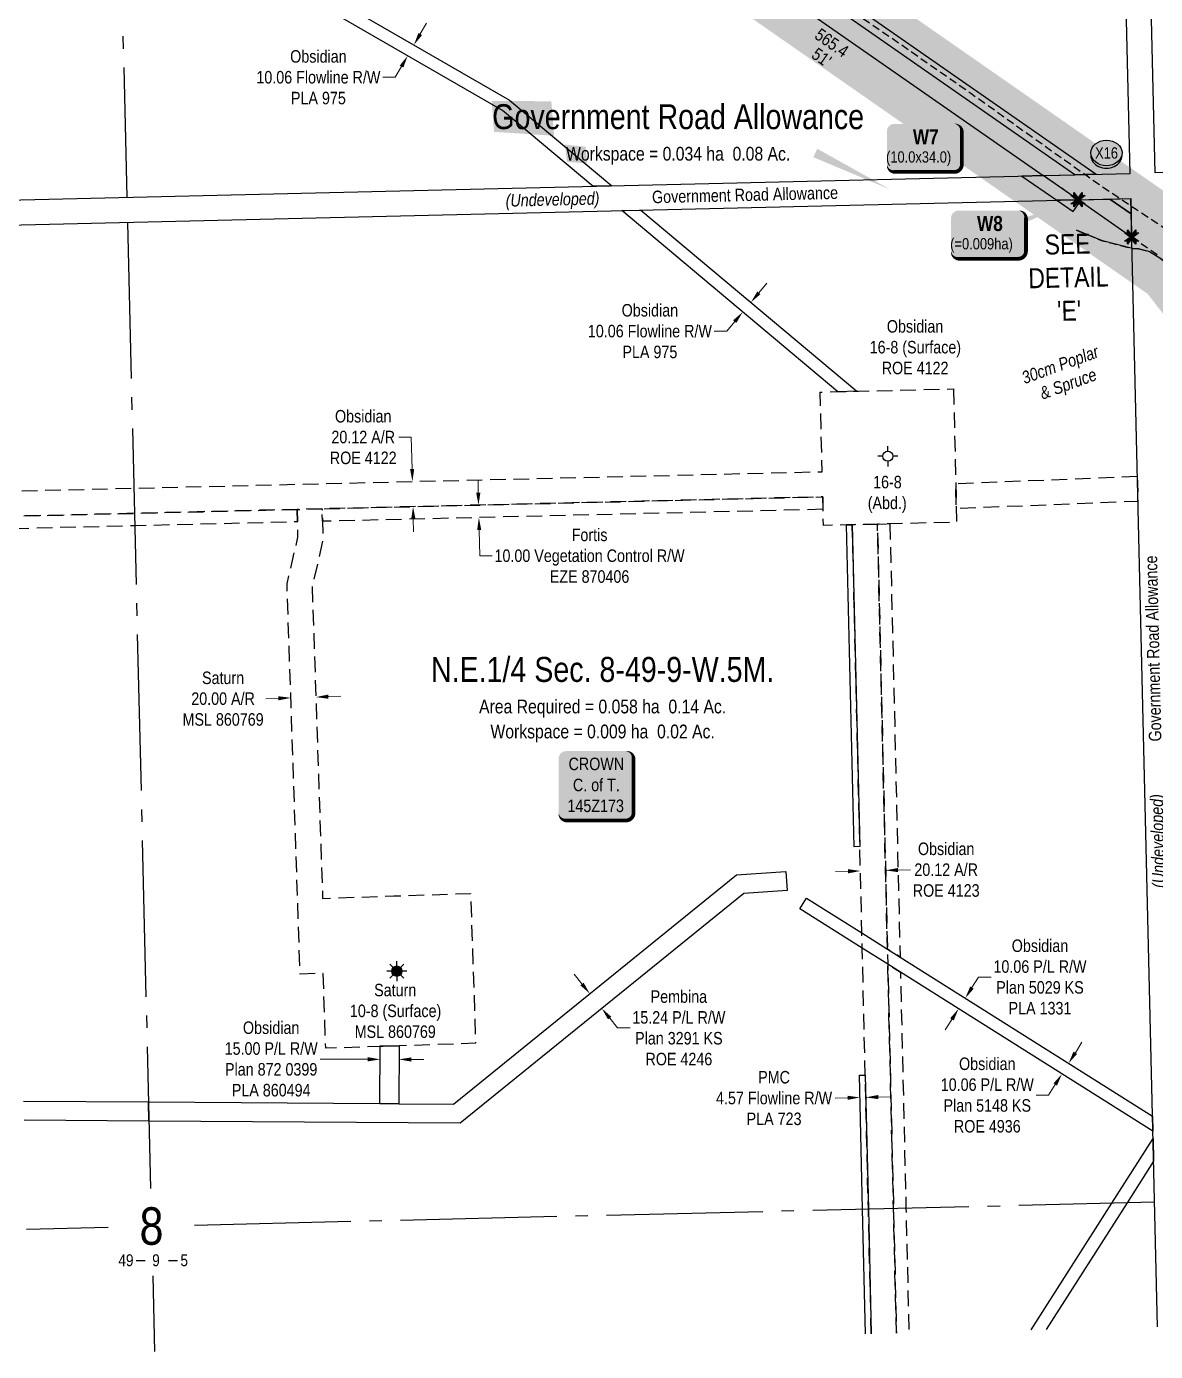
# Model space of a CAD drawing. Extents: x 610158 to 618425, y 5897307 to 5901062.
# Drawn here: x 614656 to 615560, y 5897377 to 5898438 of the extents above; entities that cross this region are included whole.
import ezdxf
from ezdxf.enums import TextEntityAlignment as Align

# ---------------------------------------------------------------- set-up
doc = ezdxf.new("R2010")
doc.units = 0
doc.header["$LTSCALE"] = 5
doc.header["$PDSIZE"] = 0.5
for name, pattern in [('foc-ACCESSROAD', [3.75, 2.5, -1.25]), ('foc-FLOWLINE', [3.75, 2.5, -1.25]), ('foc-QUARTERLINE', [33, 25, -3, 2, -3]), ('foc-TIELINE', [1.875, 1.25, -0.625]), ('foc-TOPO-ephemeral', [6.25, 3.125, -0.625, 0.625, -0.625, 0.625, -0.625]), ('foc-TRAV', [1.875, 1.25, -0.625]), ('UG_PIPE', [1.875, 1.25, -0.625])]:
    doc.linetypes.add(name, pattern=pattern)
doc.layers.get('Defpoints').update_dxf_attribs({"color": 9})
for name, color, linetype in [('10', 1, 'Continuous'), ('9', 3, 'Continuous'), ('AS-OWNER', 7, 'Continuous'), ('AS-PIPE-UG', 44, 'UG_PIPE'), ('AS-UNDERLAY-H', 141, 'Continuous'), ('C-AR', 13, 'foc-ACCESSROAD'), ('C-RW', 13, 'Continuous'), ('C-SYMBOL', 7, 'Continuous'), ('C-WS', 13, 'foc-ACCESSROAD'), ('DETAIL-T', 7, 'Continuous'), ('F-EZE', 190, 'foc-FLOWLINE'), ('F-RW', 190, 'Continuous'), ('F-WS', 190, 'foc-ACCESSROAD'), ('F-WS-S', 8, 'Continuous'), ('L-AREAREQUIRED', 7, 'Continuous'), ('L-AREAWORK', 5, 'Continuous'), ('L-BD1', 253, 'Continuous'), ('L-MON', 1, 'Continuous'), ('L-ROAD-T', 7, 'Continuous'), ('L-SEC', 7, 'Continuous'), ('L-SECLBL', 7, 'Continuous'), ('L-SECQ', 8, 'foc-QUARTERLINE'), ('P-BUFFER-H 30m', 51, 'Continuous'), ('P-CROSSINGS', 250, 'Continuous'), ('P-PROPOSED', 10, 'Continuous'), ('P-PROPOSED-H', 21, 'Continuous'), ('P-TEMP-BLOCKS', 250, 'Continuous'), ('P-TEMP-H', 41, 'Continuous'), ('P-TEMP_WORKSPACE', 46, 'Continuous'), ('P-TRAV', 4, 'foc-TRAV'), ('P-WORKAREA-COUNTY', 104, 'Continuous'), ('P-WORKAREA-COUNTY-H', 71, 'Continuous'), ('T-BUSH-T', 110, 'Continuous'), ('T-DRAW', 143, 'foc-TOPO-ephemeral'), ('WATERCOURSE', 146, 'foc-TIELINE')]:
    doc.layers.add(name, color=color, linetype=linetype)
for name, color, linetype, lineweight in [('C-AR-T', 13, 'Continuous', 9), ('C-FLOWLINE-T', 13, 'Continuous', 9), ('C-RW-T', 13, 'Continuous', 9), ('C-WS-T', 13, 'Continuous', 9), ('F-AR-T', 190, 'Continuous', 9), ('F-EZE-T', 190, 'Continuous', 9), ('F-RW-T', 190, 'Continuous', 9), ('F-WS-T', 190, 'Continuous', 9), ('T-TEXT', 48, 'Continuous', 18)]:
    doc.layers.add(name, color=color, linetype=linetype, lineweight=lineweight)
doc.styles.add('100L', font='ARIALN.TTF', dxfattribs={"height": 11})
doc.styles.add('175L', font='ARIALN.TTF', dxfattribs={"height": 20})
doc.styles.add('80', font='ARIALN.TTF', dxfattribs={"height": 10})
doc.styles.add('80CG', font='ARIALN.TTF', dxfattribs={"height": 10})
doc.styles.add('80L', font='ARIALN.TTF', dxfattribs={"height": 10})
doc.styles.add('80LS', font='ARIALNI.TTF', dxfattribs={"height": 10})
doc.styles.add('BOLD', font='ARIALNB.TTF')
doc.styles.add('Crossing', font='ARIALN.TTF', dxfattribs={"height": 10})
doc.styles.add('foc-LtypeFont', font='ARIALN.TTF', dxfattribs={"height": 7.35})
doc.styles.add('SIMPLEX', font='ARIALN.TTF')
doc.linetypes.add('foc-TOPO-flowdirection-NOLINE', pattern='A,0,[">",foc-LtypeFont,S=0.3,R=0,X=0,Y=-0.945],-20,[">",foc-LtypeFont,S=0.3,R=0,X=0,Y=-0.945],0', length=20)
doc.dimstyles.new('Compass 5 000', dxfattribs={"dimscale": 5, "dimtxt": 9, "dimasz": 2, "dimexe": 0.2, "dimexo": 0.0625, "dimgap": 0.5, "dimtad": 0, "dimtih": 1, "dimtoh": 1, "dimzin": 0, "dimdsep": 46, "dimtxsty": '80CG', "dimcen": 0.1, "dimse1": 1, "dimse2": 1, "dimclrd": 256, "dimclrt": 256, "dimaunit": 1, "dimadec": 4, "dimazin": 0, "dimtfac": 0.06, "dimtofl": 0, "dimtmove": 0, "dimatfit": 1, "dimfxl": 0.2, "dimtolj": 1, "dimtzin": 0, "dimlwd": -1, "dimarcsym": 0})

# ---------------------------------------------------------------- blocks, each defined once
blk = doc.blocks.new('L-SECLBL')
at = {"layer": '9', "color": 7}
for p, q in [((-5.1, -27.8), (-12.3, -27.8)), ((20.7, -27.8), (13.5, -27.8))]:
    blk.add_line(p, q, dxfattribs=at)
at = {"layer": '10', "color": 2, "style": 'SIMPLEX'}
blk.add_attdef('SEC', text='', height=30, dxfattribs=at).set_placement((0, 0), align=Align.MIDDLE)
at = {"layer": '10', "color": 5, "style": '80L'}
blk.add_attdef('TWP', text='', height=9.5, dxfattribs=at).set_placement((-14.4, -27.4), align=Align.MIDDLE_RIGHT)
blk.add_attdef('RGE', text='', height=9.5, dxfattribs=at).set_placement((3.6, -27.4), align=Align.MIDDLE_CENTER)
blk.add_attdef('MER', text='', height=9.5, dxfattribs=at).set_placement((23.2, -27.4), align=Align.MIDDLE_LEFT)
blk = doc.blocks.new('*D387')
at = {"layer": 'C-FLOWLINE-T', "transparency": 16777216}
for p, q in [((614970.9, 5898431.8), (614975.9, 5898440.4)), ((614950.9, 5898397.1), (614940.9, 5898397.1)), ((614955.9, 5898405.7), (614950.9, 5898397.1))]:
    blk.add_line(p, q, dxfattribs=at)
for points in [[(614969.5, 5898432.6), (614972.4, 5898430.9), (614965.9, 5898423.1)], [(614954.5, 5898406.5), (614957.4, 5898404.9), (614960.9, 5898414.4)]]:
    blk.add_solid(points, dxfattribs=at)
at = {"layer": 'Defpoints', "color": 0, "transparency": 16777216}
for p in [(614918.3, 5898439), (614923.3, 5898447.7), (614960.9, 5898414.4)]:
    blk.add_point(p, dxfattribs=at)
at = {"layer": 'C-FLOWLINE-T', "transparency": 16777216, "insert": (614889.4, 5898397.1), "char_height": 10, "attachment_point": 5, "style": '80CG'}
blk.add_mtext('\\A1;Obsidian\\P10.06 Flowline R/W\\PPLA 975', dxfattribs=at)
blk = doc.blocks.new('*D408')
at = {"layer": 'Defpoints', "color": 0, "transparency": 16777216}
for p in [(615061.1, 5898055.7), (615017.9, 5898044.7), (615061.4, 5898045.7)]:
    blk.add_point(p, dxfattribs=at)
at = {"layer": 'F-EZE-T', "transparency": 16777216}
for p, q in [((615017.4, 5898064.7), (615017.2, 5898074.7)), ((615018.1, 5898034.7), (615018.6, 5898014.1)), ((615018.6, 5898014.1), (615028.6, 5898014.1))]:
    blk.add_line(p, q, dxfattribs=at)
for points in [[(615019.1, 5898064.7), (615015.7, 5898064.7), (615017.6, 5898054.7)], [(615019.8, 5898034.7), (615016.5, 5898034.7), (615017.9, 5898044.7)]]:
    blk.add_solid(points, dxfattribs=at)
at = {"layer": 'F-EZE-T', "transparency": 16777216, "insert": (615106.5, 5898014.1), "char_height": 10, "attachment_point": 5, "style": '80CG'}
blk.add_mtext('\\A1;Fortis\\P10.00 Vegetation Control R/W\\PEZE 870406', dxfattribs=at)
blk = doc.blocks.new('*D419')
at = {"layer": 'Defpoints', "color": 0, "transparency": 16777216}
for p in [(614867.3, 5897901.5), (614867.4, 5897900.4), (614887.3, 5897902.2)]:
    blk.add_point(p, dxfattribs=at)
at = {"layer": 'F-AR-T', "transparency": 16777216}
for p, q in [((614857.4, 5897900), (614847.4, 5897899.7)), ((614897.4, 5897901.4), (614907.4, 5897901.7))]:
    blk.add_line(p, q, dxfattribs=at)
for points in [[(614857.3, 5897901.7), (614857.4, 5897898.4), (614867.4, 5897900.4)], [(614897.3, 5897903), (614897.4, 5897899.7), (614887.4, 5897901)]]:
    blk.add_solid(points, dxfattribs=at)
at = {"layer": 'F-AR-T', "transparency": 16777216, "insert": (614813.1, 5897899.7), "char_height": 10, "attachment_point": 5, "style": '80CG'}
blk.add_mtext('\\A1;Saturn\\P20.00 A/R\\PMSL 860769', dxfattribs=at)
blk = doc.blocks.new('*D422')
at = {"layer": 'Defpoints', "color": 0, "transparency": 16777216}
for p in [(615323, 5897580.5), (615323, 5897580.2), (615327.6, 5897580.3)]:
    blk.add_point(p, dxfattribs=at)
at = {"layer": 'F-RW-T', "transparency": 16777216}
for p, q in [((615313, 5897580.3), (615303, 5897580)), ((615337.6, 5897580.8), (615347.6, 5897581.1))]:
    blk.add_line(p, q, dxfattribs=at)
for points in [[(615313, 5897581.9), (615313.1, 5897578.6), (615323, 5897580.5)], [(615337.6, 5897582.5), (615337.6, 5897579.2), (615327.6, 5897580.6)]]:
    blk.add_solid(points, dxfattribs=at)
at = {"layer": 'F-RW-T', "transparency": 16777216, "insert": (615254.2, 5897580), "char_height": 10, "attachment_point": 5, "style": '80CG'}
blk.add_mtext('\\A1;PMC\\P4.57 Flowline R/W\\PPLA 723', dxfattribs=at)
blk = doc.blocks.new('*D424')
at = {"layer": 'C-RW-T', "transparency": 16777216}
for p, q in [((615412.6, 5897668.5), (615418, 5897676.9)), ((615418, 5897676.9), (615428, 5897676.9)), ((615396.6, 5897643), (615391.3, 5897634.6))]:
    blk.add_line(p, q, dxfattribs=at)
for points in [[(615411.2, 5897669.3), (615414.1, 5897667.6), (615407.3, 5897660)], [(615395.2, 5897643.9), (615398, 5897642.1), (615401.9, 5897651.5)]]:
    blk.add_solid(points, dxfattribs=at)
at = {"layer": 'Defpoints', "color": 0, "transparency": 16777216}
for p in [(615405.5, 5897661.1), (615407.3, 5897660), (615400.2, 5897652.6)]:
    blk.add_point(p, dxfattribs=at)
at = {"layer": 'C-RW-T', "transparency": 16777216, "insert": (615467.1, 5897676.9), "char_height": 10, "attachment_point": 5, "style": '80CG'}
blk.add_mtext('\\A1;Obsidian\\P10.06 P/L R/W\\PPlan 5029 KS\\PPLA 1331', dxfattribs=at)
blk = doc.blocks.new('*D425')
at = {"layer": 'C-FLOWLINE-T', "transparency": 16777216}
for p, q in [((615242, 5898224.6), (615248.5, 5898232.2)), ((615222.7, 5898201.6), (615216.3, 5898193.9)), ((615216.3, 5898193.9), (615206.3, 5898193.9))]:
    blk.add_line(p, q, dxfattribs=at)
for points in [[(615240.8, 5898225.7), (615243.3, 5898223.5), (615235.6, 5898216.9)], [(615221.4, 5898202.6), (615224, 5898200.5), (615229.1, 5898209.2)]]:
    blk.add_solid(points, dxfattribs=at)
at = {"layer": 'Defpoints', "color": 0, "transparency": 16777216}
for p in [(615229.1, 5898209.2), (615248.3, 5898206.3), (615241.9, 5898198.5)]:
    blk.add_point(p, dxfattribs=at)
at = {"layer": 'C-FLOWLINE-T', "transparency": 16777216, "insert": (615154.8, 5898193.9), "char_height": 10, "attachment_point": 5, "style": '80CG'}
blk.add_mtext('\\A1;Obsidian\\P10.06 Flowline R/W\\PPLA 975', dxfattribs=at)
blk = doc.blocks.new('*D437')
at = {"layer": 'C-RW-T', "transparency": 16777216}
for p, q in [((614928.9, 5897611.1), (614890.7, 5897611.3)), ((614963.9, 5897610.9), (614973.9, 5897610.9))]:
    blk.add_line(p, q, dxfattribs=at)
for points in [[(614928.9, 5897612.8), (614928.9, 5897609.4), (614938.9, 5897611)], [(614963.9, 5897612.6), (614963.9, 5897609.2), (614953.9, 5897611)]]:
    blk.add_solid(points, dxfattribs=at)
at = {"layer": 'Defpoints', "color": 0, "transparency": 16777216}
for p in [(614938.9, 5897611), (614938.8, 5897603.6), (614953.8, 5897603.5)]:
    blk.add_point(p, dxfattribs=at)
at = {"layer": 'C-RW-T', "transparency": 16777216, "insert": (614851.6, 5897611.3), "char_height": 10, "attachment_point": 5, "style": '80CG'}
blk.add_mtext('\\A1;Obsidian\\P15.00 P/L R/W\\PPlan 872 0399\\PPLA 860494', dxfattribs=at)
blk = doc.blocks.new('*D442')
at = {"layer": 'C-AR-T', "transparency": 16777216}
for p, q in [((614963.8, 5898109.1), (614953.8, 5898109.1)), ((614964.4, 5898083.6), (614963.8, 5898109.1)), ((614965.4, 5898043.4), (614965.6, 5898033.4))]:
    blk.add_line(p, q, dxfattribs=at)
for points in [[(614966.1, 5898083.6), (614962.8, 5898083.5), (614964.7, 5898073.6)], [(614967.1, 5898043.5), (614963.7, 5898043.4), (614965.2, 5898053.4)]]:
    blk.add_solid(points, dxfattribs=at)
at = {"layer": 'Defpoints', "color": 0, "transparency": 16777216}
for p in [(614962.3, 5898073.5), (614964.7, 5898073.6), (614962.8, 5898053.4)]:
    blk.add_point(p, dxfattribs=at)
at = {"layer": 'C-AR-T', "transparency": 16777216, "insert": (614925.3, 5898109.1), "char_height": 10, "attachment_point": 5, "style": '80CG'}
blk.add_mtext('\\A1;Obsidian\\P20.12 A/R\\PROE 4122', dxfattribs=at)
blk = doc.blocks.new('*D443')
at = {"layer": 'C-AR-T', "transparency": 16777216}
for p, q in [((615313.4, 5897761.6), (615303.4, 5897761.4)), ((615353.5, 5897762.5), (615363.5, 5897762.8))]:
    blk.add_line(p, q, dxfattribs=at)
for points in [[(615313.3, 5897763.3), (615313.4, 5897759.9), (615323.4, 5897761.8)], [(615353.4, 5897764.2), (615353.5, 5897760.9), (615343.5, 5897762.3)]]:
    blk.add_solid(points, dxfattribs=at)
at = {"layer": 'Defpoints', "color": 0, "transparency": 16777216}
for p in [(615343.5, 5897762.3), (615323.5, 5897757.1), (615343.6, 5897757.5)]:
    blk.add_point(p, dxfattribs=at)
at = {"layer": 'C-AR-T', "transparency": 16777216, "insert": (615392, 5897762.8), "char_height": 10, "attachment_point": 5, "style": '80CG'}
blk.add_mtext('\\A1;Obsidian\\P20.12 A/R\\PROE 4123', dxfattribs=at)
blk = doc.blocks.new('*D444')
at = {"layer": 'Defpoints', "color": 0, "transparency": 16777216}
for p in [(615111.6, 5897667.6), (615121.2, 5897655.7), (615116.3, 5897651.8)]:
    blk.add_point(p, dxfattribs=at)
at = {"layer": 'F-RW-T', "transparency": 16777216}
for p, q in [((615100.4, 5897671.4), (615094.1, 5897679.2)), ((615122.6, 5897644), (615128.9, 5897636.2)), ((615128.9, 5897636.2), (615138.9, 5897636.2))]:
    blk.add_line(p, q, dxfattribs=at)
for points in [[(615101.7, 5897672.4), (615099.1, 5897670.3), (615106.7, 5897663.6)], [(615123.9, 5897645.1), (615121.3, 5897643), (615116.3, 5897651.8)]]:
    blk.add_solid(points, dxfattribs=at)
at = {"layer": 'F-RW-T', "transparency": 16777216, "insert": (615178, 5897636.2), "char_height": 10, "attachment_point": 5, "style": '80CG'}
blk.add_mtext('\\A1;Pembina\\P15.24 P/L R/W\\PPlan 3291 KS\\PROE 4246', dxfattribs=at)
blk = doc.blocks.new('*D447')
at = {"layer": 'C-RW-T', "transparency": 16777216}
for p, q in [((615495.4, 5897616.3), (615500.7, 5897624.8)), ((615479.3, 5897590.9), (615474, 5897582.4)), ((615474, 5897582.4), (615464, 5897582.4))]:
    blk.add_line(p, q, dxfattribs=at)
for points in [[(615493.9, 5897617.2), (615496.8, 5897615.4), (615490, 5897607.8)], [(615477.9, 5897591.8), (615480.7, 5897590), (615484.7, 5897599.3)]]:
    blk.add_solid(points, dxfattribs=at)
at = {"layer": 'Defpoints', "color": 0, "transparency": 16777216}
for p in [(615489.4, 5897608.3), (615484, 5897599.8), (615484.7, 5897599.3)]:
    blk.add_point(p, dxfattribs=at)
at = {"layer": 'C-RW-T', "transparency": 16777216, "insert": (615424.9, 5897582.4), "char_height": 10, "attachment_point": 5, "style": '80CG'}
blk.add_mtext('\\A1;Obsidian\\P10.06 P/L R/W\\PPlan 5148 KS\\PROE 4936', dxfattribs=at)
blk = doc.blocks.new('GAS')
h = blk.add_hatch(color=255)
h.dxf.hatch_style = 1
edge = h.paths.add_edge_path()
edge.add_arc((0, 0), 0.9, 0, 360)
for p, q in [((-0.81, 0), (-1.62, 0)), ((-0.57, 0.57), (-1.14, 1.14)), ((0, 0.81), (0, 1.62)), ((0.57, 0.57), (1.14, 1.14)), ((1.62, 0), (0.81, 0)), ((-0.57, -0.57), (-1.14, -1.14)), ((0, -0.81), (0, -1.62)), ((1.14, -1.14), (0.57, -0.57))]:
    blk.add_line(p, q)
blk.add_circle((0, 0), 0.8)
blk = doc.blocks.new('GABD')
for p, q in [((-0.81, 0), (-1.62, 0)), ((0, 0.81), (0, 1.62)), ((1.62, 0), (0.81, 0)), ((0, -0.81), (0, -1.62))]:
    blk.add_line(p, q)
blk.add_circle((0, 0), 0.8)
blk = doc.blocks.new('TEMP')
h = blk.add_hatch(color=255)
h.dxf.hatch_style = 1
h.paths.add_polyline_path([(0, 0.25), (-0.67, 1.15), (-0.67, 0.67), (-1.15, 0.67), (-0.25, 0), (-1.15, -0.67), (-0.67, -0.67), (-0.67, -1.15), (0, -0.25), (0.67, -1.15), (0.67, -0.67), (1.15, -0.67), (0.25, 0), (1.15, 0.67), (0.67, 0.67), (0.67, 1.15)])
h.paths.add_polyline_path([(0.57, 0.85), (0.57, 0.57), (0.85, 0.57), (0.08, 0), (0.85, -0.57), (0.57, -0.57), (0.57, -0.85), (0, -0.08), (-0.57, -0.85), (-0.57, -0.57), (-0.85, -0.57), (-0.08, 0), (-0.85, 0.57), (-0.57, 0.57), (-0.57, 0.85), (0, 0.08)], flags=16)
h = blk.add_hatch(color=1)
h.dxf.hatch_style = 1
h.paths.add_polyline_path([(0, 0.08), (-0.57, 0.85), (-0.57, 0.57), (-0.85, 0.57), (-0.08, 0), (-0.85, -0.57), (-0.57, -0.57), (-0.57, -0.85), (0, -0.08), (0.57, -0.85), (0.57, -0.57), (0.85, -0.57), (0.08, 0), (0.85, 0.57), (0.57, 0.57), (0.57, 0.85)])
at = {"color": 1}
for p, q in [((-0.08, 0), (0.08, 0)), ((0, 0.08), (0, -0.08))]:
    blk.add_line(p, q, dxfattribs=at)
at = {"color": 255, "flags": 128}
blk.add_lwpolyline([(-0.25, 0), (-1.15, 0.67), (-0.67, 0.67), (-0.67, 1.15), (0, 0.25), (0.67, 1.15), (0.67, 0.67), (1.15, 0.67), (0.25, 0), (1.15, -0.67), (0.67, -0.67), (0.67, -1.15), (0, -0.25), (-0.67, -1.15), (-0.67, -0.67), (-1.15, -0.67)], close=True, dxfattribs=at)
at = {"color": 1, "flags": 128}
blk.add_lwpolyline([(-0.08, 0), (-0.85, 0.57), (-0.57, 0.57), (-0.57, 0.85), (0, 0.08), (0.57, 0.85), (0.57, 0.57), (0.85, 0.57), (0.08, 0), (0.85, -0.57), (0.57, -0.57), (0.57, -0.85), (0, -0.08), (-0.57, -0.85), (-0.57, -0.57), (-0.85, -0.57)], close=True, dxfattribs=at)
blk = doc.blocks.new('*U515')
h = blk.add_hatch(color=71)
edge = h.paths.add_edge_path()
edge.add_line((-24, -20), (24, -20))
edge.add_arc((24, -14), 6, 270, 360)
edge.add_line((30, -14), (30, 12.5))
edge.add_arc((24, 12.5), 6, 0, 90)
edge.add_line((24, 18.5), (-24, 18.5))
edge.add_arc((-24, 12.5), 6, 90, 180)
edge.add_line((-30, 12.5), (-30, -14))
edge.add_arc((-24, -14), 6, 180, 270)
at = {"color": 250, "flags": 128}
blk.add_lwpolyline([(-24, -20, 3, 3, 0), (24, -20, 3, 3, 0.414214), (30, -14, 3, 3, 0), (30, 12.5, 3, 0, 0.414214), (24, 18.5, 0, 0, 0), (-24, 18.5, 0, 0, 0.414214), (-30, 12.5, 0, 0, 0), (-30, -14, 0, 3, 0.414214)], format="xyseb", close=True, dxfattribs=at)
at = {"flags": 128}
blk.add_lwpolyline([(85.7, -24.4, 0, 7.5, 0), (0, 0, 0, 0, 0)], format="xyseb", dxfattribs=at)
at = {"color": 250}
for tag, p, height, style in [('TEMP_AREA_W1_001', (-9.2, 2.2), 12, 'BOLD'), ('ENTER_TEXT_001', (-30.7, -12.5), 9, '80')]:
    blk.add_attdef(tag, p, '', height=height, dxfattribs=dict(at, style=style))
blk = doc.blocks.new('*U536')
at = {"true_color": 0xff8aff}
h = blk.add_hatch(color=211, dxfattribs=at)
edge = h.paths.add_edge_path()
edge.add_line((-24, -20), (24, -20))
edge.add_arc((24, -14), 6, 270, 360)
edge.add_line((30, -14), (30, 12.5))
edge.add_arc((24, 12.5), 6, 0, 90)
edge.add_line((24, 18.5), (-24, 18.5))
edge.add_arc((-24, 12.5), 6, 90, 180)
edge.add_line((-30, 12.5), (-30, -14))
edge.add_arc((-24, -14), 6, 180, 270)
at = {"flags": 128}
blk.add_lwpolyline([(61.4, 23.1, 0, 7.5, 0), (0, 0, 0, 0, 0)], format="xyseb", dxfattribs=at)
at = {"color": 250, "flags": 128}
blk.add_lwpolyline([(-24, -20, 3, 3, 0), (24, -20, 3, 3, 0.414214), (30, -14, 3, 3, 0), (30, 12.5, 3, 0, 0.414214), (24, 18.5, 0, 0, 0), (-24, 18.5, 0, 0, 0.414214), (-30, 12.5, 0, 0, 0), (-30, -14, 0, 3, 0.414214)], format="xyseb", close=True, dxfattribs=at)
at = {"color": 250}
for tag, p, height, style in [('TEMP_AREA_W1_001', (-9.2, 2.2), 12, 'BOLD'), ('ENTER_TEXT_001', (-30.7, -12.5), 9, '80')]:
    blk.add_attdef(tag, p, '', height=height, dxfattribs=dict(at, style=style))
blk = doc.blocks.new('xing2')
h = blk.add_hatch(color=50)
h.dxf.hatch_style = 1
edge = h.paths.add_edge_path()
edge.add_ellipse((0, 0), major_axis=(-12.5, 0), ratio=0.816297, start_angle=0, end_angle=360)
h = blk.add_hatch(color=250)
h.dxf.hatch_style = 1
edge = h.paths.add_edge_path()
edge.add_ellipse((0, -2), major_axis=(-12.5, 0), ratio=0.816297, start_angle=0, end_angle=180)
edge.add_line((12.5, -2), (12.5, 0))
edge.add_ellipse((0, 0), major_axis=(-12.5, 0), ratio=0.816297, start_angle=0, end_angle=180, ccw=False)
edge.add_line((-12.5, 0), (-12.5, -2))
at = {"color": 250}
blk.add_ellipse((0, 0), major_axis=(-12.5, 0), ratio=0.816297, dxfattribs=at)
blk.add_ellipse((0, -2), major_axis=(-12.5, 0), ratio=0.816297, start_param=0, end_param=3.141593, dxfattribs=at)
at = {"color": 250, "style": 'Crossing'}
blk.add_attdef('CROSSING', text='', height=9, dxfattribs=at).set_placement((0.1, 0), align=Align.MIDDLE_CENTER)
at = {"color": 250, "style": 'Crossing', "flags": 1}
for tag, p in [('OWNER', (0.1, -12.5)), ('DESCRIPTION', (0.1, -25.8)), ('LOCATION', (0.1, -39.3)), ('DWG_REF', (0.1, -52.8))]:
    blk.add_attdef(tag, text='', height=9, dxfattribs=at).set_placement(p, align=Align.MIDDLE_CENTER)
blk = doc.blocks.new('*U405')
h = blk.add_hatch(color=255)
edge = h.paths.add_edge_path()
edge.add_line((-24, -28.5), (24, -28.5))
edge.add_arc((24, -22.5), 6, 270, 360)
edge.add_line((30, -22.5), (30, 21))
edge.add_arc((24, 21), 6, 0, 90)
edge.add_line((24, 27), (-24, 27))
edge.add_arc((-24, 21), 6, 90, 180)
edge.add_line((-30, 21), (-30, -22.5))
edge.add_arc((-24, -22.5), 6, 180, 270)
at = {"color": 14, "flags": 128}
blk.add_lwpolyline([(-24, -28.5, 3, 3, 0), (24, -28.5, 3, 3, 0.414214), (30, -22.5, 3, 3, 0), (30, 21, 3, 0, 0.414214), (24, 27, 0, 0, 0), (-24, 27, 0, 0, 0.414214), (-30, 21, 0, 0, 0), (-30, -22.5, 0, 3, 0.414214)], format="xyseb", close=True, dxfattribs=at)
blk.add_lwpolyline([(-22.6, -10.7, 0, 7.5, 0), (0, 0, 0, 0, 0)], format="xyseb", dxfattribs=at)
at = {"color": 14, "style": '80'}
blk.add_attdef('ENTER_TEXT_001', (-26.8, -4.9), '', height=10, dxfattribs=at)

msp = doc.modelspace()

# ---------------------------------------------------------------- hatches: boundary and pattern name
at = {"layer": 'AS-UNDERLAY-H'}
h = msp.add_hatch(color=256, dxfattribs=at)
h.dxf.hatch_style = 1
h.paths.add_polyline_path([(615028.171, 5898378.15), (615075.899, 5898377.964), (615078.128, 5898350.303), (615030.028, 5898353.459)])
h = msp.add_hatch(color=256, dxfattribs=at)
h.dxf.hatch_style = 1
h.paths.add_polyline_path([(615086.761, 5898343.271), (615103.309, 5898341.514), (615104.57, 5898328.283), (615088.406, 5898329.386)])
at = {"layer": 'P-BUFFER-H 30m'}
h = msp.add_hatch(color=256, dxfattribs=at)
h.dxf.hatch_style = 1
edge = h.paths.add_edge_path()
edge.add_line((615913.713, 5898137.599), (615867.457, 5898135.745))
edge.add_line((615867.457, 5898135.745), (615666.44, 5898200.005))
edge.add_line((615666.44, 5898200.005), (615608.487, 5898275.014))
edge.add_arc((615584.756, 5898256.679), 29.989, 37.689691, 55.182579)
edge.add_line((615601.879, 5898281.299), (615577.588, 5898298.193))
edge.add_line((615577.588, 5898298.193), (615557.134, 5898312.418))
edge.add_line((615557.134, 5898312.418), (615540.072, 5898324.284))
edge.add_line((615540.072, 5898324.284), (615512.151, 5898343.727))
edge.add_line((615512.151, 5898343.727), (615058.614, 5898659.543))
edge.add_line((615058.614, 5898659.543), (614688.634, 5898917.176))
edge.add_arc((614671.497, 5898892.566), 29.989, 55.1489, 57.0489)
edge.add_line((614687.808, 5898917.731), (614658.072, 5898937.005))
edge.add_arc((614641.761, 5898911.841), 29.989, 57.0489, 74.215427)
edge.add_line((614649.918, 5898940.699), (614580.511, 5898960.319))
edge.add_arc((614572.354, 5898931.461), 29.989, 74.215427, 135.220277)
edge.add_line((614551.067, 5898952.584), (614517.111, 5898918.366))
edge.add_line((614517.111, 5898918.366), (613916.376, 5898903.684))
edge.add_line((613916.376, 5898903.684), (613896.273, 5898903.193))
edge.add_line((613896.273, 5898903.193), (613885.042, 5898902.918))
edge.add_line((613885.042, 5898902.918), (613880.152, 5899087.564))
edge.add_arc((613850.174, 5899086.77), 29.989, 1.516952, 91.760143)
edge.add_line((613849.253, 5899116.745), (613820.647, 5899115.866))
edge.add_line((613820.647, 5899115.866), (613818.397, 5899204.514))
edge.add_arc((613788.417, 5899203.753), 29.989, 1.454001, 91.52732)
edge.add_line((613787.618, 5899233.731), (613772.629, 5899233.331))
edge.add_arc((613773.428, 5899203.353), 29.989, 91.52732, 181.453997)
edge.add_line((613743.449, 5899202.592), (613746.846, 5899068.754))
edge.add_arc((613776.825, 5899069.515), 29.989, 181.453997, 271.760143)
edge.add_line((613777.747, 5899039.54), (613806.401, 5899040.421))
edge.add_line((613806.401, 5899040.421), (613811.148, 5898861.054))
edge.add_arc((613841.126, 5898861.848), 29.989, 181.515887, 271.400065)
edge.add_line((613841.859, 5898831.868), (613897.976, 5898833.239))
edge.add_line((613897.976, 5898833.239), (613918.079, 5898833.731))
edge.add_line((613918.079, 5898833.731), (614542.115, 5898848.983))
edge.add_arc((614541.382, 5898878.962), 29.989, 271.400065, 315.220277)
edge.add_line((614562.669, 5898857.839), (614585.618, 5898880.965))
edge.add_line((614585.618, 5898880.965), (614622.991, 5898870.401))
edge.add_line((614622.991, 5898870.401), (614646.404, 5898855.225))
edge.add_line((614646.404, 5898855.225), (615015.772, 5898598.018))
edge.add_line((615015.772, 5898598.018), (615452.501, 5898293.906))
edge.add_line((615452.501, 5898293.906), (615480.408, 5898274.458))
edge.add_line((615480.408, 5898274.458), (615523.332, 5898244.606))
edge.add_line((615523.332, 5898244.606), (615543.786, 5898230.381))
edge.add_line((615543.786, 5898230.381), (615553.391, 5898223.701))
edge.add_line((615553.391, 5898223.701), (615615.673, 5898143.087))
edge.add_arc((615639.404, 5898161.422), 29.989, 217.689691, 252.272295)
edge.add_line((615630.273, 5898132.857), (615852.192, 5898061.915))
edge.add_arc((615861.323, 5898090.48), 29.989, 252.272295, 272.294891)
edge.add_line((615862.524, 5898060.515), (615906.282, 5898062.269))
edge.add_arc((615905.081, 5898092.233), 29.989, 272.294891, 327.445132)
edge.add_line((615930.358, 5898076.096), (615940.19, 5898091.497))
edge.add_arc((615914.913, 5898107.634), 29.989, 327.445132, 452.294891)
at = {"layer": 'P-PROPOSED-H'}
h = msp.add_hatch(color=256, dxfattribs=at)
h.dxf.hatch_style = 1
h.paths.add_polyline_path([(614635.504, 5898898.027), (614663.132, 5898880.119), (615032.909, 5898622.628), (615469.638, 5898318.516), (615495.014, 5898319.117), (615041.478, 5898634.933), (614671.497, 5898892.566), (614641.761, 5898911.841), (614572.354, 5898931.461), (614529.902, 5898888.681), (613917.109, 5898873.704), (613917.346, 5898863.711), (614541.382, 5898878.962), (614576.775, 5898914.629)])
h = msp.add_hatch(color=256, dxfattribs=at)
h.dxf.hatch_style = 1
h.paths.add_polyline_path([(615497.554, 5898299.062), (615522.95, 5898299.664), (615540.011, 5898287.798), (615540.454, 5898269.226)])
at = {"layer": 'P-TEMP-H'}
h = msp.add_hatch(color=256, dxfattribs=at)
h.dxf.hatch_style = 1
h.paths.add_polyline_path([(615480.654, 5898298.662), (615493.637, 5898289.614), (615499.351, 5898297.812), (615497.554, 5898299.062)])
at = {"layer": 'P-WORKAREA-COUNTY-H'}
h = msp.add_hatch(color=256, dxfattribs=at)
h.dxf.hatch_style = 1
h.paths.add_polyline_path([(615497.554, 5898299.062), (615469.617, 5898318.515), (615452.7, 5898318.114), (615480.654, 5898298.662)])

# ---------------------------------------------------------------- linework, layer by layer
at = {"layer": 'AS-PIPE-UG', "flags": 128}
msp.add_lwpolyline([(614870.813, 5898759.146), (614883.307, 5898750.651), (614910.887, 5898731.347), (614933.406, 5898716.08), (614958.188, 5898698.105), (615002.408, 5898667.11), (615038.745, 5898642.922), (615061.803, 5898626.521), (615119.597, 5898586.426), (615151.285, 5898564.153), (615151.279, 5898564.174), (615206.777, 5898526.651), (615263.679, 5898486.832), (615316.535, 5898450.391), (615356.437, 5898422.997), (615411.748, 5898384.407), (615486.688, 5898330.977), (615515.299, 5898310.791), (615544.825, 5898290.994), (615568.673, 5898275.318), (615584.062, 5898263.21), (615598.617, 5898250.621), (615606.84, 5898241.875), (615615.299, 5898228.944), (615623.72, 5898215.602), (615624.711, 5898210.939), (615633.505, 5898201.07), (615641.505, 5898190.509), (615654.854, 5898176.68), (615667.008, 5898170.117), (615674.21, 5898167.545), (615674.258, 5898167.611), (615689.448, 5898163.705), (615729.458, 5898152.398), (615756.884, 5898143.829), (615782.682, 5898135.111), (615819.794, 5898123.008), (615853.52, 5898112.133), (615873.842, 5898105.384), (615887.595, 5898100.893), (615899.528, 5898097.04), (615899.542, 5898097.012), (615903.496, 5898094.048), (615906.831, 5898091.617), (615909.485, 5898091.143)], dxfattribs=at)
at = {"layer": 'C-AR', "flags": 128}
msp.add_lwpolyline([(615545.018, 5898077.77), (615545.497, 5898057.66), (615400.146, 5898051.825), (615399.674, 5898071.935)], close=True, dxfattribs=at)
msp.add_lwpolyline([(615332.031, 5897391.347), (615329.692, 5897491.196), (615327.18, 5897598.414), (615324.797, 5897700.139), (615324.514, 5897712.202), (615322.895, 5897781.347), (615316.859, 5898038.976), (615336.985, 5898039.447), (615343.021, 5897781.818), (615344.953, 5897699.314), (615345.236, 5897687.252), (615347.306, 5897598.886), (615349.817, 5897491.691), (615352.156, 5897391.845)], dxfattribs=at)
at = {"layer": 'C-RW'}
for points in [[(614061.446, 5899188.388), (614076.309, 5899182.569), (614090.288, 5899177.097), (614142.229, 5899156.767), (614300.576, 5899094.778), (614496.082, 5899018.253), (614677.107, 5898900.914), (615047.224, 5898643.186), (615512.033, 5898319.52), (615495.014, 5898319.117), (615041.478, 5898634.933), (614671.497, 5898892.566), (614491.493, 5899009.244), (614274.622, 5899094.134), (614086.221, 5899167.885), (614072.243, 5899173.356), (614035.494, 5899187.742)], [(615459.934, 5897394.507), (615524.737, 5897496.001), (615557.656, 5897547.558), (615558.085, 5897529.545), (615536.857, 5897496.3), (615472.057, 5897394.807)]]:
    msp.add_lwpolyline(points, dxfattribs=at)
for points in [[(615124.23, 5898310.332), (615109.003, 5898309.971), (615036.722, 5898370.621), (614876.643, 5898463.011), (614775.162, 5898583.913), (614727.454, 5898624.898), (614677.608, 5898667.719), (614485.096, 5898833.1), (614477.426, 5898839.689), (614472.438, 5898843.975), (614487.649, 5898844.347), (614492.505, 5898840.172), (614674.318, 5898683.871), (614685.992, 5898673.835), (614727.128, 5898638.473), (614781.718, 5898591.545), (614883.209, 5898470.838), (614886.051, 5898469.198), (614902.467, 5898459.723), (615042.514, 5898378.896), (615124.23, 5898310.332)], [(615305.13, 5898145.471), (615132.336, 5898290.409), (615147.562, 5898290.77), (615320.361, 5898145.828)], [(615522.95, 5898299.664), (615539.719, 5898300.061), (615540.011, 5898287.798)], [(615557.229, 5897565.466), (615557.517, 5897553.411), (615355.394, 5897680.847), (615345.236, 5897687.252), (615324.797, 5897700.139), (615274.836, 5897731.64), (615280.195, 5897740.148), (615324.514, 5897712.202), (615344.953, 5897699.314), (615355.111, 5897692.909), (615557.229, 5897565.466)], [(614953.943, 5897621.816), (614953.687, 5897575.514), (614938.693, 5897575.619), (614938.944, 5897621.313), (614938.948, 5897621.898), (614953.943, 5897621.816)]]:
    msp.add_lwpolyline(points, close=True, dxfattribs=at)
at = {"layer": 'C-WS', "flags": 128}
msp.add_lwpolyline([(615397.9, 5898147.644), (615400.401, 5898040.934), (615346.988, 5898039.681), (615336.985, 5898039.447), (615316.859, 5898038.976), (615312.288, 5898038.869), (615293.69, 5898038.434), (615293.389, 5898051.297), (615293.154, 5898061.299), (614892.317, 5898051.698), (614872.311, 5898051.219), (614742.095, 5898048.103), (614594.899, 5898044.577), (614594.418, 5898064.702), (614741.612, 5898068.228), (615292.683, 5898081.426), (615291.19, 5898145.145), (615306.443, 5898145.501), (615321.679, 5898145.859), (615397.9, 5898147.644)], close=True, dxfattribs=at)
at = {"layer": 'F-EZE', "flags": 128}
for points in [[(615293.389, 5898051.297), (614892.653, 5898041.7), (614892.317, 5898051.699), (615293.155, 5898061.3), (615293.389, 5898051.297)], [(614872.311, 5898051.22), (614872.601, 5898041.22), (614742.335, 5898038.1), (614595.187, 5898034.576), (614594.899, 5898044.577), (614742.095, 5898048.103), (614872.311, 5898051.22)], [(615346.988, 5898039.682), (615353.024, 5897782.053), (615355.111, 5897692.909), (615344.953, 5897699.314), (615343.021, 5897781.818), (615336.985, 5898039.447), (615346.988, 5898039.682)]]:
    msp.add_lwpolyline(points, close=True, dxfattribs=at)
msp.add_lwpolyline([(615352.156, 5897391.845), (615349.817, 5897491.691), (615347.306, 5897598.886), (615345.236, 5897687.252), (615355.394, 5897680.848), (615357.309, 5897599.121), (615359.82, 5897491.937), (615362.159, 5897392.092)], dxfattribs=at)
at = {"layer": 'F-RW'}
for points in [[(615318.323, 5897781.24), (615312.288, 5898038.869), (615316.859, 5898038.976), (615322.895, 5897781.347), (615318.323, 5897781.24)], [(614753.766, 5897561.67), (614753.401, 5897576.907), (614938.693, 5897575.619), (614953.687, 5897575.514), (614997.543, 5897575.21), (615224.179, 5897758.746), (615263.552, 5897761.472), (615264.604, 5897746.273), (615230.029, 5897743.88), (615002.893, 5897559.937), (614753.766, 5897561.67)]]:
    msp.add_lwpolyline(points, close=True, dxfattribs=at)
for points in [[(615327.46, 5897391.234), (615325.12, 5897491.083), (615322.609, 5897598.307), (615327.18, 5897598.414), (615329.692, 5897491.196), (615332.031, 5897391.347)], [(614653.392, 5897577.602), (614753.401, 5897576.907), (614753.766, 5897561.67), (614653.758, 5897562.365)]]:
    msp.add_lwpolyline(points, dxfattribs=at)
at = {"layer": 'F-WS', "flags": 128}
msp.add_lwpolyline([(614884.39, 5897989.585), (614892.773, 5897739.898), (614949.914, 5897741.816), (615011.252, 5897743.875), (615015.28, 5897623.875), (614953.943, 5897621.816), (614938.944, 5897621.313), (614895.28, 5897619.848), (614893.266, 5897679.847), (614874.787, 5897679.226), (614864.302, 5897991.555), (614873.054, 5898029.09), (614872.606, 5898041.22), (614872.311, 5898051.219), (614892.317, 5898051.698), (614892.653, 5898041.7), (614893.142, 5898027.12), (614884.39, 5897989.585)], close=True, dxfattribs=at)
at = {"layer": 'L-SEC', "flags": 128}
for points in [[(615539.24, 5898320.165), (615520.074, 5899124.214)], [(615559.343, 5898320.641), (615540.178, 5899124.693)], [(616463.872, 5898342.072), (615559.343, 5898320.641)], [(613931.162, 5898282.065), (615539.243, 5898320.165)], [(613931.64, 5898261.961), (615539.719, 5898300.061)], [(615561.245, 5897397.01), (615539.719, 5898300.061)]]:
    msp.add_lwpolyline(points, dxfattribs=at)
at = {"layer": 'L-SECQ', "flags": 128}
for points in [[(614717.696, 5899064.745), (614736.025, 5898301.085)], [(614736.508, 5898280.981), (614755.064, 5897507.582)], [(614790.282, 5897478.427), (615558.865, 5897496.843)], [(614655.849, 5897475.206), (614721.045, 5897476.769)], [(614756.742, 5897437.629), (614758.193, 5897377.171)]]:
    msp.add_lwpolyline(points, dxfattribs=at)
at = {"layer": 'P-CROSSINGS', "flags": 128}
msp.add_lwpolyline([(615346.944, 5898307.415, 0, 7.492, 0), (615287.214, 5898336.566, 0, 0, 0)], format="xyseb", dxfattribs=at)
at = {"layer": 'P-PROPOSED', "flags": 128}
for points in [[(614635.504, 5898898.027), (614663.132, 5898880.119), (615032.909, 5898622.628), (615469.638, 5898318.516), (615495.014, 5898319.117), (615041.478, 5898634.933), (614671.497, 5898892.566), (614641.761, 5898911.841), (614572.354, 5898931.461), (614529.902, 5898888.681), (613917.109, 5898873.704), (613917.346, 5898863.711), (614541.382, 5898878.962), (614576.775, 5898914.629)], [(615497.554, 5898299.062), (615522.95, 5898299.664), (615540.011, 5898287.798), (615540.454, 5898269.226)]]:
    msp.add_lwpolyline(points, close=True, dxfattribs=at)
at = {"layer": 'P-TEMP_WORKSPACE'}
msp.add_lwpolyline([(615480.636, 5898298.661), (615493.637, 5898289.614), (615499.351, 5898297.812), (615497.554, 5898299.062)], close=True, dxfattribs=at)
at = {"layer": 'P-TRAV', "flags": 128}
for points in [[(615497.554, 5898299.062), (615469.617, 5898318.515)], [(615560.908, 5898255.001), (615540.455, 5898269.183)]]:
    msp.add_lwpolyline(points, dxfattribs=at)
at = {"layer": 'P-WORKAREA-COUNTY'}
msp.add_lwpolyline([(615497.554, 5898299.062), (615469.617, 5898318.515), (615452.7, 5898318.114), (615480.654, 5898298.662)], close=True, dxfattribs=at)
at = {"layer": 'T-DRAW', "linetype": 'foc-TOPO-flowdirection-NOLINE', "flags": 128}
msp.add_lwpolyline([(615545.342, 5898259.516), (615541.057, 5898260.09), (615517.22, 5898266.145), (615496.207, 5898274.841)], dxfattribs=at)
at = {"layer": 'WATERCOURSE', "linetype": 'foc-TOPO-flowdirection-NOLINE', "flags": 128}
msp.add_lwpolyline([(615684.71, 5898208.628), (615676.086, 5898210.37), (615668.051, 5898211.069), (615658.582, 5898210.655), (615643.895, 5898210.548), (615639.368, 5898211.737), (615633.649, 5898213.239), (615622.883, 5898213.709), (615613.833, 5898217.397), (615602.65, 5898218.071), (615596.889, 5898219.652), (615589.095, 5898221.615), (615580.503, 5898233.044), (615575.026, 5898242.447), (615563.081, 5898252.396), (615554.112, 5898257.549), (615545.891, 5898259.715), (615541.057, 5898260.09), (615517.22, 5898266.145), (615496.207, 5898274.841)], dxfattribs=at)
at = {"layer": 'WATERCOURSE', "flags": 128}
for points in [[(615496.207, 5898274.841), (615517.22, 5898266.145), (615541.057, 5898260.09), (615545.891, 5898259.715)], [(615684.71, 5898208.628), (615676.086, 5898210.37), (615668.051, 5898211.069), (615658.582, 5898210.655), (615643.895, 5898210.548), (615639.368, 5898211.737), (615633.649, 5898213.239), (615622.883, 5898213.709), (615613.833, 5898217.397), (615602.65, 5898218.071), (615596.889, 5898219.652), (615589.095, 5898221.615), (615580.503, 5898233.044), (615575.026, 5898242.447), (615563.081, 5898252.396), (615554.112, 5898257.549), (615545.891, 5898259.715)]]:
    msp.add_lwpolyline(points, dxfattribs=at)

# ---------------------------------------------------------------- block references
at = {"layer": 'AS-OWNER'}
ref = msp.add_blockref('*U405', (615111.734, 5897830.757), dxfattribs=dict(at, xscale=0.99962651, yscale=0.99962651, zscale=0.99962651))
ref.add_attrib('ENTER_TEXT_001', 'CROWN', (615089.682, 5897842.525), dxfattribs={"layer": '0', "color": 14, "height": 9.9963, "style": '80'})
ref.add_attrib('ENTER_TEXT_002', 'C. of T.', (615093.177, 5897825.687), dxfattribs={"layer": '0', "color": 14, "height": 9.9963, "style": '80'})
ref.add_attrib('ENTER_TEXT_003', '145Z173', (615088.789, 5897808.986), dxfattribs={"layer": '0', "color": 14, "height": 9.9963, "style": '80'})
at = {"layer": 'F-WS-S', "color": 6, "xscale": 4.998132549999935, "yscale": 4.998132549999935, "zscale": 4.998132549999935}
for name, p in [('GABD', (615345.276, 5898093.786)), ('GAS', (614952.195, 5897681.638))]:
    msp.add_blockref(name, p, dxfattribs=at)
at = {"layer": 'L-MON', "xscale": 4.99813254999997, "yscale": 4.99813254999997, "zscale": 4.99813254999997}
for p in [(615497.554, 5898299.062), (615540.455, 5898269.183)]:
    msp.add_blockref('TEMP', p, dxfattribs=at)
at = {"layer": 'L-SECLBL', "color": 6, "xscale": 0.99962651, "yscale": 0.99962651, "zscale": 0.99962651}
msp.add_blockref('L-SECLBL', (614755.783, 5897477.601), dxfattribs=at).add_auto_attribs({'SEC': '8', 'TWP': '49', 'RGE': '9', 'MER': '5'})
at = {"layer": 'P-CROSSINGS', "color": 5, "xscale": 0.99962651, "yscale": 0.99962651, "zscale": 0.99962651}
msp.add_blockref('xing2', (615520.276, 5898336.581), dxfattribs=at).add_auto_attribs({'CROSSING': 'X16'})
at = {"layer": 'P-TEMP-BLOCKS', "xscale": 0.99962651, "yscale": 0.99962651, "zscale": 0.99962651}
for name, p, values in [('*U515', (615374.551, 5898341.361), {'TEMP_AREA_W1_001': 'W7', 'ENTER_TEXT_001': '(10.0x34.0)'}), ('*U536', (615425.9, 5898271.893), {'TEMP_AREA_W1_001': 'W8', 'ENTER_TEXT_001': '(=0.009ha)'})]:
    msp.add_blockref(name, p, dxfattribs=at).add_auto_attribs(values)

# ---------------------------------------------------------------- texts
at = {"layer": 'C-SYMBOL', "color": 3, "style": '175L'}
for s, height, p in [('Government Road Allowance', 19.97804, (615177.442, 5898349.62)), ('N.E.1/4 Sec. 8-49-9-W.5M.', 19.99253, (615116.956, 5897907.156))]:
    msp.add_text(s, height=height, dxfattribs=at).set_placement(p, align=Align.BOTTOM_CENTER)
at = {"layer": 'C-WS-T', "insert": (615326.91, 5898202.752), "char_height": 9.99237, "attachment_point": 1, "style": '80L'}
msp.add_mtext_dynamic_manual_height_columns('\\pi17.582;Obsidian\\P\\pi3.8615;16-8 (Surface)\\P\\pi13.499;ROE 4122', width=78.96468, gutter_width=49.981, heights=[0], dxfattribs=at)
at = {"layer": 'DETAIL-T', "color": 3, "insert": (615489.836, 5898236.952), "char_height": 16, "width": 87.76709, "attachment_point": 5, "rotation": 1.400065, "style": '80CG'}
msp.add_mtext("SEE DETAIL 'E'", dxfattribs=at)
at = {"layer": 'F-WS-T', "insert": (614910.77, 5897671.505), "char_height": 9.99237, "attachment_point": 1, "style": '80L'}
msp.add_mtext_dynamic_manual_height_columns('\\pi23.281;Saturn\\P\\pi3.8615;10-8 (Surface)\\P\\pi7.7092;MSL 860769', width=78.96468, gutter_width=49.981, heights=[0], dxfattribs=at)
at = {"layer": 'L-AREAREQUIRED', "color": 5, "style": '100L'}
for s, height, p in [('Workspace = 0.034 ha  0.08 Ac.', 10.98792, (615177.442, 5898327.145)), ('Area Required = 0.058 ha  0.14 Ac.', 10.99589, (615116.956, 5897884.664))]:
    msp.add_text(s, height=height, dxfattribs=at).set_placement(p, align=Align.BOTTOM_CENTER)
at = {"layer": 'L-AREAWORK', "color": 5, "style": '100L'}
msp.add_text('Workspace = 0.009 ha  0.02 Ac.', height=10.99589, dxfattribs=at).set_placement((615116.956, 5897864.672), align=Align.BOTTOM_CENTER)
at = {"layer": 'L-BD1', "style": '80L'}
for s, p in [('565.4', (615300.443, 5898424.754)), ("51'", (615292.303, 5898413.064))]:
    msp.add_text(s, height=9.9963, rotation=325.1477, dxfattribs=at).set_placement(p, align=Align.MIDDLE)
at = {"layer": 'L-ROAD-T', "style": '80L'}
for rotation, p in [(1.357236, (615230.938, 5898303.056)), (91.365478, (615557.582, 5897939.861))]:
    msp.add_text('Government Road Allowance', height=9.99627, rotation=rotation, dxfattribs=at).set_placement(p, align=Align.MIDDLE_CENTER)
at = {"layer": 'T-BUSH-T', "insert": (615450.976, 5898160.742), "char_height": 9.98852, "attachment_point": 1, "rotation": 20, "style": '80LS'}
msp.add_mtext_dynamic_manual_height_columns('\\pi0.37579;30cm Poplar \\P\\pi9.7375;& Spruce', width=65.35673, gutter_width=49.981, heights=[0], dxfattribs=at)
at = {"layer": 'T-TEXT', "style": '80LS'}
for rotation, p in [(1.357236, (615076.851, 5898299.405)), (91.365478, (615561.255, 5897785.775))]:
    msp.add_text('(Undeveloped)', height=9.99627, rotation=rotation, dxfattribs=at).set_placement(p, align=Align.MIDDLE_CENTER)

# ---------------------------------------------------------------- dimensions: what is measured, and where the dimension line sits
at = {"layer": 'C-AR-T', "color": 6}
dim = msp.add_linear_dim(base=(614964.678, 5898073.57), p1=(614962.777, 5898053.386), p2=(614962.295, 5898073.513), angle=91.371912, text='Obsidian\\P20.12 A/R\\PROE 4122', dimstyle='Compass 5 000', dxfattribs=at)
dim.commit()
dim.dimension.update_dxf_attribs({"geometry": '*D442', "text_midpoint": (614925.326, 5898109.055), "dimtype": 161})
dim = msp.add_aligned_dim(p1=(615323.464, 5897757.06), p2=(615343.59, 5897757.531), distance=4.785, text='Obsidian\\P20.12 A/R\\PROE 4123', dimstyle='Compass 5 000', dxfattribs=at)
dim.commit()
dim.dimension.update_dxf_attribs({"geometry": '*D443', "text_midpoint": (615392.006, 5897762.783)})
at = {"layer": 'C-FLOWLINE-T'}
dim = msp.add_aligned_dim(p1=(614923.311, 5898447.693), p2=(614918.282, 5898438.979), distance=49.216, text='Obsidian\\P10.06 Flowline R/W\\PPLA 975', dimstyle='Compass 5 000', dxfattribs=at)
dim.commit()
dim.dimension.update_dxf_attribs({"geometry": '*D387', "text_midpoint": (614889.417, 5898397.055)})
at = {"layer": 'C-FLOWLINE-T', "color": 6}
dim = msp.add_aligned_dim(p1=(615248.319, 5898206.255), p2=(615241.853, 5898198.547), distance=-16.597, text='Obsidian\\P10.06 Flowline R/W\\PPLA 975', dimstyle='Compass 5 000', dxfattribs=at)
dim.commit()
dim.dimension.update_dxf_attribs({"geometry": '*D425', "text_midpoint": (615154.791, 5898193.889)})
at = {"layer": 'C-RW-T', "color": 6}
for p1, p2, distance, text, picture, middle in [((615400.157, 5897652.625), (615405.517, 5897661.126), -2.115, 'Obsidian\\P10.06 P/L R/W\\PPlan 5029 KS\\PPLA 1331', '*D424', (615467.06, 5897676.916)), ((615489.374, 5897608.252), (615484.015, 5897599.753), 0.772, 'Obsidian\\P10.06 P/L R/W\\PPlan 5148 KS\\PROE 4936', '*D447', (615424.915, 5897582.423))]:
    dim = msp.add_aligned_dim(p1=p1, p2=p2, distance=distance, text=text, dimstyle='Compass 5 000', dxfattribs=at)
    dim.commit()
    dim.dimension.update_dxf_attribs({"geometry": picture, "text_midpoint": middle})
dim = msp.add_linear_dim(base=(614938.888, 5897611.045), p1=(614953.842, 5897603.526), p2=(614938.847, 5897603.608), angle=179.685268, text='Obsidian\\P15.00 P/L R/W\\PPlan 872 0399\\PPLA 860494', dimstyle='Compass 5 000', dxfattribs=at)
dim.commit()
dim.dimension.update_dxf_attribs({"geometry": '*D437', "text_midpoint": (614851.607, 5897611.309), "dimtype": 161})
at = {"layer": 'F-AR-T', "color": 6}
dim = msp.add_aligned_dim(p1=(614887.325, 5897902.162), p2=(614867.326, 5897901.491), distance=1.119, text='Saturn\\P20.00 A/R\\PMSL 860769', dimstyle='Compass 5 000', dxfattribs=at)
dim.commit()
dim.dimension.update_dxf_attribs({"geometry": '*D419', "text_midpoint": (614813.077, 5897899.702)})
at = {"layer": 'F-EZE-T'}
dim = msp.add_linear_dim(base=(615017.88, 5898044.699), p1=(615061.129, 5898055.742), p2=(615061.368, 5898045.741), angle=271.371872, text='Fortis\\P10.00 Vegetation Control R/W\\PEZE 870406', dimstyle='Compass 5 000', dxfattribs=at)
dim.commit()
dim.dimension.update_dxf_attribs({"geometry": '*D408', "text_midpoint": (615106.546, 5898014.097), "dimtype": 161})
at = {"layer": 'F-RW-T', "color": 6}
for p1, p2, distance, text, picture, middle in [((615111.594, 5897667.571), (615121.182, 5897655.731), -6.272, 'Pembina\\P15.24 P/L R/W\\PPlan 3291 KS\\PROE 4246', '*D444', (615177.98, 5897636.241)), ((615327.604, 5897580.311), (615323.033, 5897580.204), -0.292, 'PMC\\P4.57 Flowline R/W\\PPLA 723', '*D422', (615254.174, 5897580.028))]:
    dim = msp.add_aligned_dim(p1=p1, p2=p2, distance=distance, text=text, dimstyle='Compass 5 000', dxfattribs=at)
    dim.commit()
    dim.dimension.update_dxf_attribs({"geometry": picture, "text_midpoint": middle})

# ---------------------------------------------------------------- next in the draw order: texts
at = {"layer": 'F-WS-S', "insert": (615328.824, 5898078.108), "char_height": 9.98479, "attachment_point": 1, "style": '80LS', "bg_fill": 2}
msp.add_mtext_dynamic_manual_height_columns('\\A1;\\pi4.7018;{\\fArial Narrow|b0|i0|c0|p34;16\\A0;-8\\P\\pi0.39387;(Abd.)}', width=30.55142, gutter_width=49.962, heights=[0], dxfattribs=at)

doc.saveas('drawing.dxf')
